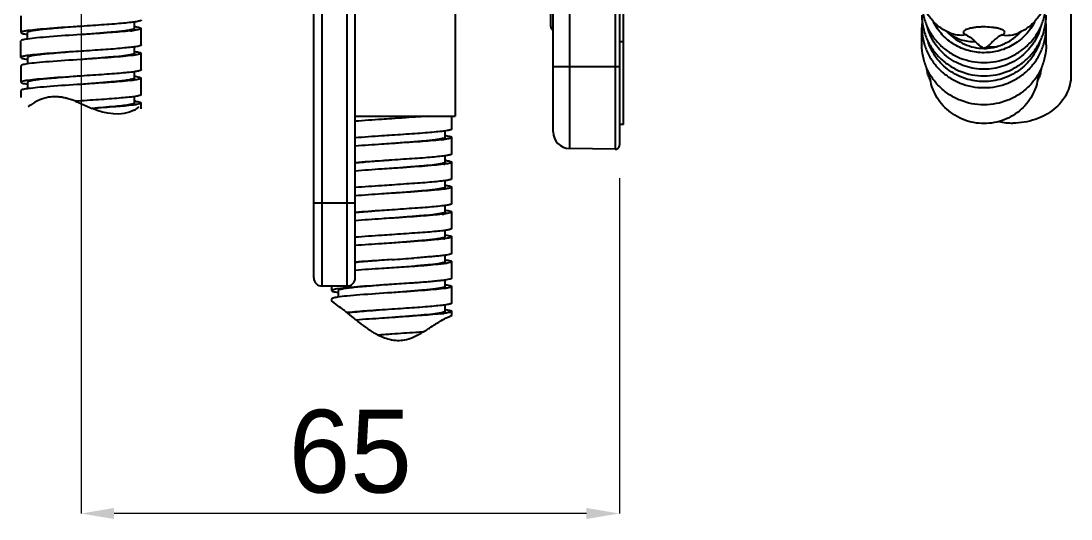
# Model space of a CAD drawing. Extents: x 0 to 1354, y -165 to 827.
# Drawn here: x 594.2 to 721, y 26.5 to 86.6 of the extents above; entities that cross this region are included whole.
import ezdxf

# ---------------------------------------------------------------- set-up
doc = ezdxf.new("R2010")
doc.units = 0
doc.header["$LTSCALE"] = 10
doc.header["$MEASUREMENT"] = 0
doc.header["$PDMODE"] = 3
doc.header["$PDSIZE"] = -10
doc.layers.get('0').update_dxf_attribs({"linetype": 'CONTINUOUS'})
doc.layers.get('DEFPOINTS').update_dxf_attribs({"linetype": 'CONTINUOUS'})
doc.layers.add('DEF_LAYER_ASSEM_MEMBER', color=7, linetype='CONTINUOUS')
doc.styles.add('Daelim Dimension', font='')
doc.styles.get('Daelim Dimension').set_extended_font_data('나눔고딕')
doc.dimstyles.new('DEFAULT', dxfattribs={"dimscale": 2, "dimtxt": 2, "dimasz": 2, "dimexe": 0, "dimexo": 2, "dimgap": 1, "dimtad": 1, "dimdec": 1, "dimzin": 9, "dimdsep": 46, "dimtxsty": 'Daelim Dimension', "dimcen": 0.5, "dimclrd": 252, "dimclre": 252, "dimclrt": 3, "dimadec": 1, "dimazin": 0, "dimtfac": 1, "dimtdec": 1, "dimtix": 1, "dimtmove": 0, "dimatfit": 3, "dimfxl": 1, "dimtolj": 1, "dimtzin": 1, "dimlwd": 9, "dimlwe": 9, "dimarcsym": 0})

# ---------------------------------------------------------------- blocks, each defined once
blk = doc.blocks.new('*D10')
at = {"color": 5, "lineweight": 9, "ltscale": 0.5, "transparency": 16777216}
for p, q in [((601.46, 98.62), (601.46, 27.17)), ((666.46, 67.63), (666.46, 27.17)), ((662.46, 27.17), (605.46, 27.17))]:
    blk.add_line(p, q, dxfattribs=at)
at = {"color": 5, "ltscale": 0.5, "transparency": 16777216}
for points in [[(605.46, 27.84), (605.46, 26.51), (601.46, 27.17)], [(662.46, 27.84), (662.46, 26.51), (666.46, 27.17)]]:
    blk.add_solid(points, dxfattribs=at)
at = {"layer": 'DEFPOINTS', "color": 0, "ltscale": 0.5, "transparency": 16777216}
for p in [(601.46, 102.62), (666.46, 71.63), (601.46, 27.17)]:
    blk.add_point(p, dxfattribs=at)
at = {"color": 7, "ltscale": 0.5, "transparency": 16777216, "insert": (633.96, 34.62), "char_height": 10, "attachment_point": 5, "style": 'Daelim Dimension'}
blk.add_mtext('\\A1;65', dxfattribs=at)

msp = doc.modelspace()

# ---------------------------------------------------------------- linework, layer by layer
at = {"layer": 'DEF_LAYER_ASSEM_MEMBER', "color": 7, "linetype": 'Continuous'}
for p, q in [((660.43, 191.02), (660.43, 71.23)), ((665.96, 71.13), (665.96, 191.11)), ((666.46, 190.61), (666.46, 71.63)), ((658.46, 73.23), (658.46, 189.02)), ((666.96, 74.12), (666.96, 188.12)), ((630.56, 54.62), (630.56, 152.62)), ((629.56, 55.62), (629.56, 151.62)), ((633.56, 115.3), (633.56, 54.62)), ((634.56, 55.62), (634.56, 115.3)), ((720.96, 98.84), (720.96, 80.03)), ((658.16, 85.95), (658.16, 96.32)), ((646.61, 92.12), (646.61, 75.12)), ((594.21, 87.22), (594.21, 85.22)), ((607.91, 85.72), (607.91, 86.5)), ((594.81, 85.42), (594.8, 85.41)), ((595.01, 84.45), (595.01, 85.22)), ((601.46, 84.97), (601.44, 84.97)), ((601.48, 85.97), (601.46, 85.97)), ((601.78, 84.99), (601.46, 84.97)), ((608.71, 83.72), (608.71, 85.72)), ((702.96, 83.74), (702.96, 85.82)), ((706, 85.31), (706.02, 85.29)), ((706.02, 85.29), (706.07, 85.24)), ((706.07, 85.24), (706.1, 85.21)), ((706.1, 85.21), (706.13, 85.18)), ((706.23, 85.21), (706.22, 85.21)), ((714.7, 85.21), (714.71, 85.21)), ((717.96, 83.74), (717.96, 85.82)), ((594.21, 82.22), (594.21, 84.22)), ((594.98, 84.44), (594.97, 84.44)), ((666.96, 84.12), (666.46, 84.12)), ((594.98, 82.44), (594.97, 82.44)), ((601.78, 82.99), (601.46, 82.97)), ((607.91, 82.72), (607.91, 83.5)), ((608.71, 80.72), (608.71, 82.72)), ((594.21, 81.22), (594.21, 79.22)), ((595.01, 82.22), (595.01, 81.44)), ((601.46, 81.97), (601.44, 81.97)), ((601.48, 81.97), (601.46, 81.97)), ((658.46, 81.12), (666.46, 81.12)), ((601.48, 79.97), (601.46, 79.97)), ((607.91, 79.72), (607.91, 80.49)), ((595.01, 79.22), (595.01, 78.45)), ((601.46, 78.97), (601.44, 78.97)), ((601.48, 78.97), (601.46, 78.97)), ((608.71, 77.72), (608.71, 79.72)), ((594.21, 78.22), (594.21, 77.38)), ((599.24, 77.38), (599.22, 77.38)), ((607.91, 76.72), (607.91, 77.5)), ((600.33, 77.09), (600.32, 77.1)), ((600.35, 77.09), (600.33, 77.09)), ((600.37, 77.08), (600.35, 77.09)), ((601.46, 76.97), (600.8, 76.93)), ((601.48, 76.97), (601.46, 76.97)), ((602.82, 76.07), (602.79, 76.07)), ((608.71, 76.01), (608.71, 76.72)), ((634.56, 75.12), (646.61, 75.12)), ((638.96, 74.82), (638.94, 74.82)), ((646.21, 73.57), (646.21, 75.12)), ((666.96, 74.12), (666.46, 74.12)), ((638.98, 72.82), (638.96, 72.82)), ((645.41, 72.57), (645.41, 73.35)), ((646.21, 70.57), (646.21, 72.57)), ((638.96, 71.82), (638.94, 71.82)), ((638.98, 71.82), (638.96, 71.82)), ((665.96, 71.13), (660.43, 71.23)), ((638.98, 69.82), (638.96, 69.82)), ((645.41, 69.57), (645.41, 70.35)), ((638.98, 68.82), (638.96, 68.82)), ((646.21, 67.57), (646.21, 69.57)), ((645.41, 66.57), (645.41, 67.35)), ((638.98, 66.82), (638.96, 66.82)), ((646.21, 64.57), (646.21, 66.57)), ((638.96, 65.82), (638.94, 65.82)), ((638.98, 65.82), (638.96, 65.82)), ((634.56, 64.62), (629.56, 64.62)), ((638.98, 63.82), (638.96, 63.82)), ((645.41, 63.57), (645.41, 64.35)), ((646.21, 61.57), (646.21, 63.57)), ((638.96, 62.82), (638.94, 62.82)), ((638.98, 62.82), (638.96, 62.82)), ((645.41, 60.57), (645.41, 61.35)), ((638.96, 59.82), (638.94, 59.82)), ((638.98, 60.82), (638.96, 60.82)), ((638.98, 59.82), (638.96, 59.82)), ((646.21, 58.57), (646.21, 60.57)), ((645.41, 57.57), (645.41, 58.35)), ((638.98, 57.82), (638.96, 57.82)), ((642.05, 58.03), (641.65, 58)), ((646.21, 55.57), (646.21, 57.57)), ((638.96, 56.82), (638.94, 56.82)), ((633.56, 54.62), (630.56, 54.62)), ((631.71, 54.62), (631.71, 54.07)), ((645.41, 54.57), (645.41, 55.35)), ((646.21, 52.57), (646.21, 54.57)), ((632.32, 54.27), (632.31, 54.27)), ((632.51, 54.07), (632.51, 53.29)), ((638.96, 53.82), (638.94, 53.82)), ((638.98, 53.82), (638.96, 53.82)), ((645.23, 54.32), (645.22, 54.32)), ((631.71, 53.07), (631.71, 52.8)), ((632.88, 51.95), (632.83, 51.98)), ((645.41, 51.57), (645.41, 52.35)), ((632.91, 51.92), (632.88, 51.95)), ((632.93, 51.91), (632.91, 51.92)), ((632.96, 51.88), (632.93, 51.91)), ((632.99, 51.86), (632.96, 51.88)), ((633.37, 51.56), (633.34, 51.58)), ((633.38, 51.54), (633.37, 51.56)), ((633.54, 51.42), (633.62, 51.35)), ((633.61, 51.42), (633.54, 51.42)), ((633.62, 51.35), (634.12, 50.95)), ((638.98, 51.82), (638.96, 51.82)), ((646.21, 51.05), (646.21, 51.57)), ((634.67, 50.52), (634.69, 50.5)), ((643.45, 49.51), (643.51, 49.55)), ((643.51, 49.55), (643.53, 49.56)), ((643.53, 49.56), (643.57, 49.59)), ((643.57, 49.59), (643.68, 49.66)), ((643.68, 49.66), (643.73, 49.69)), ((643.73, 49.69), (643.94, 49.82)), ((643.94, 49.82), (643.96, 49.84)), ((644.23, 50.02), (644.25, 50.03)), ((643.15, 49.32), (643.17, 49.34)), ((643.17, 49.34), (643.19, 49.35))]:
    msp.add_line(p, q, dxfattribs=at)
for points in [[(658.16, 85.95), (658.17, 85.87), (658.21, 85.76), (658.27, 85.66), (658.36, 85.58), (658.46, 85.52), (658.46, 85.51)], [(658.17, 85.87), (658.21, 85.76), (658.27, 85.66), (658.36, 85.58), (658.46, 85.52), (658.46, 85.51)], [(714.8, 85.18), (714.93, 85.31), (714.96, 85.35)]]:
    msp.add_lwpolyline(points, dxfattribs=at)
for centre, radius, start, end in [((710.1, 85.81), 7.14, 173.9642, 179.9938), ((710.82, 85.81), 7.14, 0.0062, 6.0323), ((596.16, 77.3), 8.23, 99.1088, 99.4085), ((596.39, 75.85), 9.69, 98.4939, 99.1001), ((596.58, 95.87), 10.99, 261.4251, 261.6412), ((596.67, 73.95), 11.61, 98.1443, 98.501), ((605.22, 104.64), 19.34, 276.5495, 277.5461), ((606.37, 75.2), 10.86, 81.4026, 81.5939), ((658.62, 85.95), 0.452, 180.0305, 192.2314), ((658.63, 85.96), 0.462, 192.2209, 200.259), ((658.63, 85.96), 0.471, 200.2497, 206.1003), ((658.64, 85.96), 0.479, 206.1156, 212.6292), ((711.19, 90.29), 7.19, 225.2632, 225.6297), ((709.75, 90.27), 7.17, 314.4062, 314.7754), ((596.13, 74.44), 8.09, 98.9936, 99.633), ((596.44, 72.52), 10.03, 98.407, 98.9946), ((596.75, 70.45), 12.12, 98.0635, 98.3489), ((605.72, 97.83), 15.49, 277.4684, 277.7552), ((606.33, 71.91), 11.15, 81.5047, 81.6393), ((596.57, 92.82), 10.94, 261.4373, 261.6237), ((596.67, 93.48), 11.6, 261.623, 261.737), ((606.36, 69.15), 10.91, 81.4119, 81.6103), ((707.69, 81.51), 4.23, 186.6692, 196.6285), ((713.24, 81.51), 4.23, 343.406, 353.3648), ((596.05, 71.97), 7.55, 99.4245, 99.5997), ((596.15, 71.33), 8.2, 99.1161, 99.4226), ((596.38, 69.87), 9.67, 98.4983, 99.1074), ((596.67, 67.95), 11.61, 98.1414, 98.5053), ((596.6, 90), 11.12, 261.4534, 261.6802), ((605.24, 98.53), 19.22, 276.5839, 277.5428), ((596.72, 66.62), 11.95, 97.9781, 98.5034), ((598.28, 72.93), 4.54, 99.2327, 99.4459), ((598.29, 72.84), 4.63, 89.6217, 99.1918), ((598.29, 72.56), 4.91, 88.1884, 89.6835), ((598.29, 72.44), 5.02, 86.8808, 88.1887), ((598.29, 72.37), 5.09, 86.7213, 86.8834), ((598.27, 72.07), 5.4, 81.7872, 86.6731), ((598.19, 71.54), 5.94, 79.9925, 81.8285), ((598.14, 71.26), 6.22, 79.3112, 79.9037), ((598.11, 71.08), 6.4, 78.4092, 79.3095), ((598.06, 70.85), 6.64, 77.6016, 78.4095), ((597.99, 70.5), 6.99, 76.1827, 77.5959), ((599.61, 70.47), 7.35, 125.3583, 128.0225), ((597.87, 70.01), 7.5, 74.9318, 76.1835), ((597.72, 69.48), 8.05, 73.8268, 74.9326), ((597.61, 69.07), 8.47, 73.4186, 73.8323), ((597.37, 68.29), 9.29, 71.4946, 73.3943), ((596.52, 65.81), 11.91, 68.9672, 71.1811), ((605.25, 80.34), 5.19, 300.2291, 304.2981), ((606.28, 65.62), 11.45, 81.5858, 81.7049), ((606.43, 66.64), 10.41, 81.2119, 81.5899), ((604.88, 80.89), 5.85, 304.3006, 308.139), ((713.96, 82.78), 8.48, 258.2996, 270.0139), ((642.74, 91.37), 19.22, 276.5836, 277.5435), ((643.86, 62.01), 10.89, 81.4089, 81.6047), ((660.46, 73.23), 2, 180, 269), ((665.96, 71.63), 0.5, 269, 0), ((643.8, 58.62), 11.29, 81.5442, 81.6703), ((644.03, 60.1), 9.8, 80.9184, 81.5562), ((643.32, 83.97), 14.78, 277.4872, 277.9546), ((643.84, 55.86), 11.05, 81.4359, 81.6581), ((643.87, 53.05), 10.86, 81.4148, 81.5814), ((642.85, 81.53), 18.37, 276.95, 277.5144), ((643.25, 75.48), 15.29, 277.4745, 277.8094), ((643.81, 49.66), 11.25, 81.5337, 81.6613), ((609.47, 515.1), 458.23, 273.6932, 274.0276), ((643.8, 46.62), 11.29, 81.486, 81.7319), ((630.56, 55.62), 1, 180, 270), ((633.56, 55.62), 1, 270, 0), ((643.85, 43.91), 11, 81.4601, 81.6072), ((633.68, 46.01), 8.37, 99.0826, 99.3297), ((633.9, 44.63), 9.77, 98.4737, 99.0733), ((634.1, 64.83), 11.1, 261.4474, 261.6753), ((634.18, 42.74), 11.67, 98.1358, 98.4809), ((622.05, 38.67), 17.12, 54.3798, 55.6329), ((597.99, 7.35), 56.63, 51.366, 51.8153), ((570.04, -27.64), 101.4, 51.2266, 51.3421), ((686.21, 115.72), 83.12, 231.194, 231.6737), ((642.68, 70.83), 19.67, 276.4677, 277.5431), ((643.85, 40.94), 10.97, 81.4233, 81.6326), ((658.59, 80.84), 38.62, 231.7728, 232.4269), ((644.93, 62.5), 15.75, 235.6499, 236.1314), ((623.59, 80.68), 36.96, 302.0315, 302.5), ((683.54, -11.65), 73.12, 122.5174, 122.7762), ((664.18, 18.72), 37.11, 122.1939, 122.4827), ((644.52, 61.9), 15.02, 236.1331, 236.4147), ((644.07, 61.21), 14.2, 236.4111, 237.1063), ((643.61, 60.51), 13.37, 237.1092, 237.5409), ((643.34, 60.08), 12.85, 237.5414, 237.8944), ((643.1, 59.71), 12.42, 237.8944, 238.261), ((642.92, 59.41), 12.07, 238.2616, 238.5153), ((642.76, 59.16), 11.77, 238.515, 238.8391), ((642.64, 58.95), 11.53, 238.8397, 238.9954), ((642.4, 58.54), 11.05, 238.9905, 239.86), ((642.11, 58.06), 10.49, 239.8637, 240.3357), ((641.98, 57.83), 10.23, 240.3369, 240.5296), ((641.89, 57.66), 10.03, 240.5291, 240.8896), ((641.8, 57.51), 9.86, 240.8903, 241.0185), ((641.45, 56.86), 9.12, 240.9913, 243.281), ((633.63, 64.45), 17.88, 300.6958, 300.8234), ((633.28, 65.04), 18.56, 300.8235, 300.966), ((631.14, 68.58), 22.69, 300.9966, 301.9483), ((639.86, 52.89), 4.84, 258.1929, 259.313)]:
    msp.add_arc(centre, radius, start, end, dxfattribs=at)
at = {"layer": 'DEF_LAYER_ASSEM_MEMBER', "color": 9, "linetype": 'Continuous'}
msp.add_arc((708.95, 88.46), 4.31, 226.602, 229.9761, dxfattribs=at)
at = {"layer": 'DEF_LAYER_ASSEM_MEMBER', "color": 7, "linetype": 'Continuous'}
for points, start_tangent, end_tangent in [([(706.22, 85.21), (704.94, 86), (703.88, 87.13), (703.2, 88.53), (702.96, 90.08)], (-0.910201, 0.414168), (0.000112, 1)), ([(717.96, 90.08), (717.73, 88.53), (717.04, 87.13), (715.99, 86), (714.71, 85.21)], (-0.000113, -1), (-0.910201, -0.414168)), ([(702.96, 88.88), (703.11, 87.46), (703.54, 86.09), (704.23, 84.83), (705.17, 83.72), (706.3, 82.82), (707.6, 82.15), (710.46, 81.6), (713.33, 82.15), (714.62, 82.82), (715.76, 83.72), (716.7, 84.83), (717.39, 86.09), (717.82, 87.46), (717.96, 88.88)], (0, -1), (0, 1)), ([(608.71, 86.72), (608.68, 86.67), (608.58, 86.63), (608.4, 86.58), (608.16, 86.53), (607.5, 86.44), (606.6, 86.35), (605.5, 86.25), (604.25, 86.16), (602.9, 86.07), (601.48, 85.97)], (-0.001287, -0.999999), (-0.997838, -0.065716)), ([(702.96, 87.31), (703.11, 85.88), (703.54, 84.5), (704.24, 83.24), (705.17, 82.13), (706.31, 81.23), (707.6, 80.55), (710.46, 80), (713.33, 80.55), (714.62, 81.23), (715.76, 82.13), (716.69, 83.24), (717.39, 84.5), (717.82, 85.88), (717.96, 87.31)], (0, -1), (0, 1)), ([(716.57, 86.52), (715.52, 84.99), (714.08, 83.81), (712.36, 83.05), (710.49, 82.79), (708.61, 83.04), (706.88, 83.78), (705.43, 84.96), (704.38, 86.48)], (-0.439994, -0.898), (-0.445674, 0.895195)), ([(594.32, 85.3), (594.24, 85.26), (594.21, 85.22)], (-0.933932, -0.357452), (-0.001474, -0.999999)), ([(594.21, 85.22), (594.26, 85.17), (594.4, 85.11), (594.63, 85.06), (594.94, 85)], (-0.001474, -0.999999), (0.988818, -0.149127)), ([(594.58, 85.37), (594.5, 85.36), (594.32, 85.3)], (-0.978812, -0.204763), (-0.933932, -0.357452)), ([(594.8, 85.41), (594.74, 85.4), (594.58, 85.37)], (-0.986223, -0.165418), (-0.978812, -0.204763)), ([(601.44, 84.97), (597.65, 84.71), (596.12, 84.57), (594.98, 84.44)], (-0.997838, -0.065716), (-0.989395, -0.145248)), ([(601.46, 85.97), (600.21, 85.88), (599, 85.78), (597.88, 85.69), (596.9, 85.6), (596.1, 85.5), (595.51, 85.41), (595.14, 85.31), (595.05, 85.27), (595.01, 85.22)], (-0.997271, -0.073825), (0, -1)), ([(601.46, 85.97), (597.7, 85.71), (596.17, 85.58), (595.03, 85.45)], (-0.997838, -0.065716), (-0.989904, -0.141739)), ([(607.63, 85.58), (607.26, 85.5), (606.74, 85.43), (605.31, 85.28), (603.5, 85.12), (601.49, 84.97)], (-0.969346, -0.245698), (-0.997271, -0.073824)), ([(607.43, 85.43), (604.97, 85.21), (601.78, 84.99)], (-0.993368, -0.114981), (-0.997834, -0.065777)), ([(607.91, 85.72), (607.84, 85.65), (607.63, 85.58)], (0.001427, -0.999999), (-0.969346, -0.245698)), ([(608.71, 85.72), (608.65, 85.66), (608.47, 85.6), (608.17, 85.53), (607.76, 85.47)], (-0.000923, -1), (-0.991294, -0.131669)), ([(607.99, 85.94), (608.3, 85.88), (608.53, 85.83), (608.67, 85.77), (608.71, 85.72)], (0.98876, -0.14951), (-0.000923, -1)), ([(658.24, 85.71), (658.34, 85.59), (658.46, 85.52)], (0.539014, -0.842297), (0.919985, -0.391954)), ([(717.3, 85.88), (716.91, 84.82), (716.35, 83.84), (715.63, 82.96), (714.78, 82.21), (712.74, 81.16), (710.46, 80.79), (708.19, 81.16), (706.15, 82.21), (705.3, 82.96), (704.58, 83.84), (704.02, 84.82), (703.63, 85.88)], (-0.263576, -0.964639), (-0.263516, 0.964655)), ([(706.17, 85.15), (708.11, 83.82), (709.25, 83.44), (710.46, 83.31)], (0.714837, -0.699291), (1, 0.000456)), ([(712.25, 83.6), (713.61, 84.24), (714.76, 85.15)], (0.950568, 0.310518), (0.714399, 0.699739)), ([(594.97, 84.44), (594.64, 84.39), (594.41, 84.33), (594.26, 84.28), (594.21, 84.22)], (-0.989224, -0.146408), (0, -1)), ([(608.71, 83.72), (608.68, 83.67), (608.58, 83.63), (608.42, 83.58), (608.19, 83.54), (607.56, 83.45), (606.7, 83.36), (605.65, 83.26), (604.45, 83.17), (603.15, 83.08), (601.78, 82.99)], (-0.000923, -1), (-0.997834, -0.065777)), ([(717.96, 83.74), (717.82, 82.33), (717.39, 80.97), (716.7, 79.72), (715.77, 78.62), (714.63, 77.72), (713.33, 77.05), (710.46, 76.5), (707.59, 77.05), (706.3, 77.72), (705.16, 78.62), (704.23, 79.72), (703.54, 80.97), (703.11, 82.33), (702.96, 83.74)], (0, -1), (0, 1)), ([(717.22, 84.13), (716.23, 82.19), (715.51, 81.36), (714.66, 80.65), (712.67, 79.65), (710.46, 79.31), (708.25, 79.65), (706.27, 80.65), (705.42, 81.36), (704.7, 82.19), (703.71, 84.13)], (-0.30347, -0.952841), (-0.303251, 0.952911)), ([(594.78, 82.41), (594.68, 82.39), (594.42, 82.34)], (-0.985866, -0.167534), (-0.96383, -0.266518)), ([(601.46, 82.97), (600.21, 82.88), (599, 82.78), (597.88, 82.69), (596.9, 82.6), (596.1, 82.5), (595.51, 82.41), (595.14, 82.31), (595.05, 82.27), (595.01, 82.22)], (-0.997271, -0.073823), (0, -1)), ([(601.46, 82.97), (597.71, 82.71), (596.19, 82.58), (595.04, 82.45)], (-0.997838, -0.065715), (-0.990107, -0.140317)), ([(607.73, 82.47), (606.59, 82.34), (605.09, 82.22), (601.48, 81.97)], (-0.99151, -0.130031), (-0.997838, -0.065715)), ([(607.37, 82.52), (606.39, 82.38), (605, 82.25), (603.32, 82.11), (601.49, 81.97)], (-0.983552, -0.180627), (-0.997271, -0.073825)), ([(607.91, 82.72), (607.88, 82.67), (607.78, 82.62), (607.37, 82.52)], (-0.001427, -0.999999), (-0.983552, -0.180627)), ([(608.71, 82.72), (608.66, 82.66), (608.49, 82.6), (608.2, 82.54), (607.81, 82.48)], (0.00146, -0.999999), (-0.990846, -0.134994)), ([(607.97, 82.94), (608.29, 82.88), (608.53, 82.83), (608.67, 82.77), (608.71, 82.72)], (0.989027, -0.147738), (0.00146, -0.999999)), ([(710.46, 83.31), (710.92, 83.33), (712.25, 83.6)], (1, -0.00094), (0.949775, 0.312934)), ([(594.42, 82.34), (594.27, 82.28), (594.21, 82.22)], (-0.96383, -0.266518), (0, -1)), ([(594.21, 82.22), (594.26, 82.17), (594.4, 82.11), (594.63, 82.06), (594.94, 82)], (0, -1), (0.988851, -0.148911)), ([(594.94, 81.44), (594.63, 81.38), (594.4, 81.33), (594.26, 81.27), (594.21, 81.22)], (-0.988819, -0.149118), (-0.000536, -1)), ([(601.44, 81.97), (597.61, 81.7), (596.07, 81.57), (594.94, 81.44)], (-0.997838, -0.065715), (-0.988819, -0.149118)), ([(601.46, 79.97), (600.21, 79.88), (599, 79.78), (597.88, 79.69), (596.9, 79.6), (596.1, 79.5), (595.51, 79.41), (595.14, 79.31), (595.05, 79.27), (595.01, 79.22)], (-0.997271, -0.073825), (-0.000794, -1)), ([(601.46, 79.97), (597.7, 79.71), (596.17, 79.58), (595.03, 79.45)], (-0.997838, -0.065715), (-0.989911, -0.141691)), ([(608.71, 80.72), (608.68, 80.67), (608.58, 80.63), (608.4, 80.58), (608.16, 80.53), (607.5, 80.44), (606.6, 80.35), (605.5, 80.25), (604.25, 80.16), (602.9, 80.07), (601.48, 79.97)], (0.001169, -0.999999), (-0.997838, -0.065716)), ([(607.99, 79.94), (608.3, 79.88), (608.53, 79.83), (608.67, 79.77), (608.71, 79.72)], (0.988784, -0.149351), (-0.000992, -1)), ([(703.97, 79.5), (703.87, 79.7), (703.64, 80.3)], (-0.46358, 0.886055), (-0.285806, 0.958288)), ([(717.02, 80.19), (716.83, 79.01), (716.41, 77.89), (715.78, 76.86), (714.96, 75.96), (712.88, 74.69), (710.46, 74.24), (708.05, 74.69), (705.97, 75.97), (705.15, 76.86), (704.52, 77.89), (704.1, 79.01), (703.91, 80.19)], (-0.064797, -0.997898), (-0.064398, 0.997924)), ([(720.96, 80.03), (720.43, 77.83), (718.91, 75.97), (716.64, 74.73), (713.96, 74.29)], (0.000001, -1), (-1, 0)), ([(717.29, 80.3), (717.06, 79.7), (716.96, 79.5)], (-0.285229, -0.958459), (-0.463319, -0.886192)), ([(594.32, 79.3), (594.24, 79.26), (594.21, 79.22)], (-0.934419, -0.356175), (-0.001418, -0.999999)), ([(594.21, 79.22), (594.26, 79.17), (594.4, 79.11), (594.63, 79.06), (594.95, 79)], (-0.001418, -0.999999), (0.988891, -0.148641)), ([(594.79, 79.41), (594.64, 79.38), (594.32, 79.3)], (-0.985994, -0.166779), (-0.934419, -0.356175)), ([(601.44, 78.97), (597.72, 78.71), (596.2, 78.58), (595.06, 78.45)], (-0.997838, -0.065715), (-0.9903, -0.138948)), ([(607.44, 79.43), (604.85, 79.2), (601.48, 78.97)], (-0.993306, -0.115509), (-0.997838, -0.065715)), ([(607.63, 79.58), (607.26, 79.5), (606.74, 79.43), (605.31, 79.28), (603.5, 79.12), (601.49, 78.97)], (-0.969329, -0.245767), (-0.997271, -0.073824)), ([(607.91, 79.72), (607.84, 79.65), (607.63, 79.58)], (0.001428, -0.999999), (-0.969329, -0.245767)), ([(608.71, 79.72), (608.65, 79.66), (608.47, 79.6), (608.17, 79.53), (607.76, 79.47)], (-0.000992, -1), (-0.991305, -0.131584)), ([(594.95, 78.44), (594.63, 78.38), (594.4, 78.33), (594.26, 78.27), (594.21, 78.22)], (-0.988984, -0.148022), (0.00133, -0.999999)), ([(597.53, 77.41), (595.36, 76.47)], (-0.986441, -0.164116), (-0.815769, -0.578378)), ([(608.71, 77.72), (608.68, 77.67), (608.58, 77.63), (608.4, 77.58), (608.16, 77.53), (607.5, 77.44), (606.6, 77.35), (605.5, 77.25), (604.25, 77.16), (602.9, 77.07), (601.48, 76.97)], (0.001021, -0.999999), (-0.997838, -0.065715)), ([(600.8, 76.93), (601.35, 76.7)], (0.933623, -0.358257), (0.92097, -0.389634)), ([(601.35, 76.7), (602.79, 76.07)], (0.92097, -0.389634), (0.918436, -0.39557)), ([(607.37, 76.52), (606.6, 76.41), (605.54, 76.3), (602.82, 76.07)], (-0.983543, -0.180677), (-0.997147, -0.075491)), ([(607.75, 76.47), (605.67, 76.27), (602.82, 76.06)], (-0.991396, -0.130896), (-0.997761, -0.066883)), ([(607.87, 75.86), (602.82, 76.06)], (-0.864346, -0.502897), (-0.91877, 0.394793)), ([(607.91, 76.72), (607.88, 76.67), (607.78, 76.62), (607.37, 76.52)], (-0.001411, -0.999999), (-0.983543, -0.180677)), ([(608.71, 76.72), (608.65, 76.66), (608.47, 76.6), (608.17, 76.53), (607.75, 76.47)], (0.000856, -1), (-0.991396, -0.130896)), ([(608.02, 76.93), (608.32, 76.88), (608.54, 76.83), (608.67, 76.77), (608.71, 76.72)], (0.988248, -0.152859), (0.000856, -1)), ([(638.94, 74.82), (637.76, 74.74), (634.54, 74.51)], (-0.997838, -0.065716), (-0.99656, -0.082873)), ([(643.23, 75.12), (642.26, 75.05), (638.96, 74.82)], (-0.996703, -0.081136), (-0.997838, -0.065716)), ([(642.76, 75.12), (641.9, 75.05), (638.99, 74.82)], (-0.995839, -0.091127), (-0.997271, -0.073825)), ([(646.21, 73.57), (646.18, 73.52), (646.08, 73.48), (645.9, 73.43), (645.66, 73.38), (645, 73.29), (644.1, 73.2), (643, 73.1), (641.75, 73.01), (640.4, 72.92), (638.98, 72.82)], (-0.00136, -0.999999), (-0.997838, -0.065716)), ([(638.96, 72.82), (637.78, 72.74), (634.55, 72.51)], (-0.997838, -0.065716), (-0.996571, -0.082743)), ([(644.94, 72.28), (642.35, 72.05), (638.98, 71.82)], (-0.993307, -0.115506), (-0.997838, -0.065715)), ([(645.11, 72.42), (644.73, 72.35), (644.21, 72.27), (642.78, 72.12), (640.98, 71.97), (638.99, 71.82)], (-0.971343, -0.237681), (-0.997271, -0.073824)), ([(645.41, 72.57), (645.34, 72.5), (645.11, 72.42)], (0.00129, -0.999999), (-0.971343, -0.237681)), ([(646.21, 72.57), (646.15, 72.51), (645.97, 72.45), (645.67, 72.38), (645.26, 72.32)], (-0.000954, -1), (-0.991303, -0.131597)), ([(645.49, 72.79), (645.8, 72.73), (646.03, 72.68), (646.17, 72.62), (646.21, 72.57)], (0.988776, -0.149403), (-0.000954, -1)), ([(638.94, 71.82), (637.77, 71.74), (634.55, 71.51)], (-0.997838, -0.065715), (-0.996575, -0.082697)), ([(638.96, 69.82), (636.58, 69.64), (634.53, 69.46)], (-0.997271, -0.073823), (-0.994852, -0.101341)), ([(638.96, 69.82), (637.78, 69.74), (634.54, 69.51)], (-0.997838, -0.065715), (-0.996566, -0.082805)), ([(646.21, 70.57), (646.18, 70.52), (646.08, 70.48), (645.9, 70.43), (645.66, 70.38), (645, 70.29), (644.1, 70.2), (643, 70.1), (641.75, 70.01), (640.4, 69.92), (638.98, 69.82)], (0.00016, -1), (-0.997838, -0.065715)), ([(645.57, 69.77), (645.85, 69.72), (646.05, 69.67), (646.17, 69.62), (646.21, 69.57)], (0.98743, -0.158057), (0.001345, -0.999999)), ([(638.96, 68.82), (637.78, 68.74), (634.54, 68.51)], (-0.997838, -0.065715), (-0.99656, -0.082874)), ([(645.24, 69.32), (644.09, 69.2), (642.6, 69.07), (638.98, 68.82)], (-0.991456, -0.13044), (-0.997838, -0.065715)), ([(644.85, 69.37), (643.86, 69.23), (642.48, 69.1), (640.81, 68.96), (638.99, 68.82)], (-0.984118, -0.177518), (-0.997271, -0.073825)), ([(645.41, 69.57), (645.38, 69.52), (645.27, 69.47), (645.09, 69.42), (644.85, 69.37)], (-0.001462, -0.999999), (-0.984118, -0.177518)), ([(646.21, 69.57), (646.16, 69.51), (646, 69.45), (645.73, 69.39), (645.36, 69.34)], (0.001345, -0.999999), (-0.990359, -0.138525)), ([(646.21, 67.57), (646.18, 67.52), (646.08, 67.48), (645.9, 67.43), (645.66, 67.38), (645, 67.29), (644.1, 67.2), (643, 67.1), (641.75, 67.01), (640.4, 66.92), (638.98, 66.82)], (0.001136, -0.999999), (-0.997838, -0.065715)), ([(638.96, 66.82), (637.78, 66.74), (634.54, 66.51)], (-0.997838, -0.065715), (-0.99656, -0.082876)), ([(645.26, 66.32), (644.12, 66.2), (642.62, 66.07), (638.98, 65.82)], (-0.99128, -0.131775), (-0.997838, -0.065716)), ([(645.12, 66.43), (644.75, 66.35), (644.22, 66.28), (642.8, 66.12), (640.99, 65.97), (638.99, 65.82)], (-0.97029, -0.241943), (-0.997271, -0.073824)), ([(645.41, 66.57), (645.34, 66.5), (645.12, 66.43)], (0.001374, -0.999999), (-0.97029, -0.241943)), ([(646.21, 66.57), (646.15, 66.51), (645.97, 66.45), (645.67, 66.38), (645.26, 66.32)], (-0.001499, -0.999999), (-0.99128, -0.131775)), ([(645.48, 66.79), (645.8, 66.73), (646.03, 66.68), (646.17, 66.62), (646.21, 66.57)], (0.988846, -0.148943), (-0.001499, -0.999999)), ([(638.94, 65.82), (637.77, 65.74), (634.55, 65.51)], (-0.997838, -0.065716), (-0.996575, -0.082698)), ([(638.96, 63.82), (636.58, 63.64), (634.53, 63.46)], (-0.997271, -0.073823), (-0.994852, -0.101335)), ([(638.96, 63.82), (637.78, 63.74), (634.55, 63.51)], (-0.997838, -0.065716), (-0.996575, -0.082698)), ([(646.21, 64.57), (646.18, 64.52), (646.08, 64.48), (645.9, 64.43), (645.66, 64.38), (645, 64.29), (644.1, 64.2), (643, 64.1), (641.75, 64.01), (640.4, 63.92), (638.98, 63.82)], (-0.001499, -0.999999), (-0.997838, -0.065716)), ([(645.41, 63.57), (645.38, 63.52), (645.28, 63.47), (644.86, 63.37)], (-0.001441, -0.999999), (-0.983701, -0.179813)), ([(646.21, 63.57), (646.15, 63.51), (645.97, 63.45), (645.67, 63.38), (645.25, 63.32)], (0.000195, -1), (-0.991384, -0.130984)), ([(645.49, 63.79), (645.8, 63.73), (646.03, 63.68), (646.17, 63.62), (646.21, 63.57)], (0.988793, -0.149295), (0.000195, -1)), ([(638.94, 62.82), (637.77, 62.74), (634.55, 62.51)], (-0.997838, -0.065715), (-0.996567, -0.082789)), ([(645.07, 63.3), (643.91, 63.18), (642.45, 63.06), (638.98, 62.82)], (-0.992627, -0.121213), (-0.997838, -0.065715)), ([(644.86, 63.37), (643.88, 63.23), (642.49, 63.1), (640.82, 62.96), (638.99, 62.82)], (-0.983701, -0.179813), (-0.997271, -0.073825)), ([(646.21, 61.57), (646.18, 61.52), (646.08, 61.48), (645.9, 61.43), (645.66, 61.38), (645, 61.29), (644.1, 61.2), (643, 61.1), (641.75, 61.01), (640.4, 60.92), (638.98, 60.82)], (0.000195, -1), (-0.997838, -0.065715)), ([(638.94, 59.82), (637.76, 59.74), (634.54, 59.51)], (-0.997838, -0.065715), (-0.996558, -0.0829)), ([(638.96, 60.82), (637.78, 60.74), (634.55, 60.51)], (-0.997838, -0.065715), (-0.996567, -0.082789)), ([(645.24, 60.32), (644.09, 60.2), (642.59, 60.07), (638.98, 59.82)], (-0.991494, -0.130156), (-0.997838, -0.065715)), ([(645.14, 60.43), (644.76, 60.35), (644.24, 60.28), (642.81, 60.13), (641, 59.97), (638.99, 59.82)], (-0.969177, -0.246365), (-0.997271, -0.073824)), ([(645.41, 60.57), (645.34, 60.5), (645.14, 60.43)], (0.001431, -0.999999), (-0.969177, -0.246365)), ([(646.21, 60.57), (646.16, 60.51), (645.99, 60.45), (645.71, 60.39), (645.33, 60.33)], (0.001466, -0.999999), (-0.990716, -0.135949)), ([(645.47, 60.79), (645.79, 60.73), (646.03, 60.68), (646.17, 60.63), (646.21, 60.57)], (0.989101, -0.147237), (0.001466, -0.999999)), ([(646.21, 58.57), (646.14, 58.5), (645.93, 58.44), (645.57, 58.37), (645.09, 58.3), (644.48, 58.23), (643.76, 58.17), (642.05, 58.03)], (0.001466, -0.999999), (-0.99736, -0.072612)), ([(638.96, 57.82), (636.58, 57.64), (634.53, 57.46)], (-0.997271, -0.073823), (-0.994853, -0.101326)), ([(638.96, 57.82), (637.78, 57.74), (634.54, 57.51)], (-0.997838, -0.065715), (-0.996558, -0.0829)), ([(644.88, 57.37), (643.61, 57.2), (641.76, 57.03)], (-0.983268, -0.182164), (-0.996642, -0.081886)), ([(645.26, 57.32), (643.91, 57.18), (642.11, 57.03)], (-0.991303, -0.131603), (-0.997339, -0.072901)), ([(645.41, 57.57), (645.38, 57.52), (645.28, 57.47), (644.88, 57.37)], (-0.001441, -0.999999), (-0.983268, -0.182164)), ([(646.21, 57.57), (646.15, 57.51), (645.97, 57.45), (645.67, 57.38), (645.26, 57.32)], (-0.001333, -0.999999), (-0.991303, -0.131603)), ([(645.48, 57.79), (645.8, 57.73), (646.03, 57.68), (646.17, 57.62), (646.21, 57.57)], (0.988975, -0.148084), (-0.001333, -0.999999)), ([(638.94, 56.82), (637.77, 56.74), (634.55, 56.51)], (-0.997838, -0.065715), (-0.996572, -0.082733)), ([(642.11, 57.03), (641.36, 56.98), (638.96, 56.82)], (-0.997339, -0.072901), (-0.997838, -0.065715)), ([(638.96, 54.82), (637.71, 54.73), (636.5, 54.63), (635.38, 54.54), (634.4, 54.45), (633.6, 54.35), (633.01, 54.26), (632.64, 54.16), (632.55, 54.12), (632.51, 54.07)], (-0.997271, -0.073823), (-0.000973, -1)), ([(638.96, 54.82), (635.2, 54.56), (633.67, 54.43), (632.53, 54.3)], (-0.997838, -0.065715), (-0.989926, -0.141587)), ([(642.11, 55.03), (641.36, 54.98), (638.96, 54.82)], (-0.997339, -0.072901), (-0.997838, -0.065715)), ([(646.21, 55.57), (646.14, 55.5), (645.93, 55.44), (645.58, 55.37), (645.1, 55.3), (644.5, 55.24), (643.8, 55.17), (642.11, 55.03)], (-0.001333, -0.999999), (-0.997339, -0.072901)), ([(645.41, 54.57), (645.35, 54.5), (645.15, 54.43)], (0.001457, -0.999999), (-0.96707, -0.254512)), ([(646.21, 54.57), (646.15, 54.51), (645.97, 54.44), (645.66, 54.38), (645.23, 54.32)], (0.001213, -0.999999), (-0.991515, -0.129992)), ([(645.48, 54.79), (645.8, 54.73), (646.03, 54.68), (646.17, 54.62), (646.21, 54.57)], (0.988911, -0.148511), (0.001213, -0.999999)), ([(631.9, 54.18), (631.76, 54.13), (631.71, 54.07)], (-0.960598, -0.277942), (-0.001492, -0.999999)), ([(631.71, 54.07), (631.76, 54.02), (631.9, 53.96), (632.13, 53.91), (632.45, 53.85)], (-0.001492, -0.999999), (0.988876, -0.148745)), ([(632.44, 53.29), (632.13, 53.23), (631.9, 53.18), (631.76, 53.12), (631.71, 53.07)], (-0.988785, -0.149346), (0.000032, -1)), ([(632.31, 54.27), (632.19, 54.24), (631.9, 54.18)], (-0.986577, -0.163296), (-0.960598, -0.277942)), ([(638.94, 53.82), (635.11, 53.55), (633.56, 53.42), (632.44, 53.29)], (-0.997838, -0.065715), (-0.988785, -0.149346)), ([(645.22, 54.32), (644.07, 54.19), (642.58, 54.07), (638.98, 53.82)], (-0.991601, -0.129334), (-0.997838, -0.065715)), ([(645.15, 54.43), (644.79, 54.36), (644.27, 54.28), (642.84, 54.13), (641.02, 53.98), (638.99, 53.82)], (-0.96707, -0.254512), (-0.997271, -0.073824)), ([(632.83, 51.98), (632.02, 52.59)], (-0.78933, 0.613969), (-0.813104, 0.582118)), ([(646.21, 52.57), (646.18, 52.52), (646.08, 52.48), (645.9, 52.43), (645.66, 52.38), (645, 52.29), (644.1, 52.2), (643, 52.1), (641.75, 52.01), (640.4, 51.92), (638.98, 51.82)], (-0.000164, -1), (-0.997838, -0.065715)), ([(638.96, 51.82), (636.04, 51.62), (633.61, 51.42)], (-0.997838, -0.065714), (-0.995257, -0.097282)), ([(638.96, 51.82), (635.94, 51.59), (633.62, 51.35)], (-0.997271, -0.073824), (-0.991371, -0.131088)), ([(638.96, 50.82), (637.82, 50.74), (634.67, 50.52)], (-0.997838, -0.065716), (-0.996672, -0.081518)), ([(644.92, 51.38), (643.94, 51.24), (642.54, 51.1), (640.83, 50.96), (638.96, 50.82)], (-0.982032, -0.188716), (-0.997271, -0.073826)), ([(644.89, 51.28), (642.31, 51.05), (638.96, 50.82)], (-0.993514, -0.113713), (-0.997838, -0.065716)), ([(645.41, 51.57), (645.38, 51.52), (645.29, 51.48), (644.92, 51.38)], (-0.001141, -0.999999), (-0.982032, -0.188716)), ([(646.21, 51.57), (646.15, 51.51), (645.97, 51.45), (645.67, 51.38), (645.26, 51.32)], (-0.001249, -0.999999), (-0.991293, -0.131677)), ([(645.35, 50.68), (645.75, 50.87)], (0.88428, 0.466956), (0.912702, 0.408626)), ([(645.49, 51.79), (645.8, 51.73), (646.03, 51.68), (646.17, 51.62), (646.21, 51.57)], (0.988813, -0.149158), (-0.001249, -0.999999)), ([(645.75, 50.87), (646.21, 51.05)], (0.912702, 0.408626), (0.954995, 0.296621)), ([(635.04, 50.23), (636.04, 49.5)], (0.792787, -0.609499), (0.82563, -0.564213)), ([(644.41, 50.13), (645.35, 50.68)], (0.846332, 0.532655), (0.88428, 0.466956)), ([(638.96, 48.82), (638.56, 48.79), (637.35, 48.71)], (-0.997838, -0.065716), (-0.997725, -0.067408)), ([(637.37, 48.7), (638.87, 48.16)], (0.894876, -0.446314), (0.97885, -0.204579)), ([(638.96, 48.14), (640.77, 48.19), (642.76, 49.08)], (0.982662, -0.185404), (0.859892, 0.510476)), ([(642.76, 49.08), (641.87, 49.02), (638.96, 48.82)], (-0.997028, -0.077041), (-0.997838, -0.065716))]:
    msp.add_spline(points, degree=3, dxfattribs=dict(at, start_tangent=start_tangent, end_tangent=end_tangent))
at = {"layer": 'DEF_LAYER_ASSEM_MEMBER', "color": 9, "linetype": 'Continuous'}
for points, start_tangent, end_tangent in [([(702.96, 85.82), (703.11, 84.4), (703.54, 83.04), (704.23, 81.79), (705.16, 80.69), (706.3, 79.79), (707.59, 79.12), (710.46, 78.57), (713.33, 79.12), (714.63, 79.79), (715.77, 80.69), (716.7, 81.79), (717.39, 83.04), (717.82, 84.4), (717.96, 85.82)], (0, -1), (0, 1)), ([(709.43, 84.12), (708.57, 84.14), (707.71, 84.32), (706.9, 84.67), (706.18, 85.16)], (-0.997635, -0.06873), (-0.765752, 0.643136)), ([(708.29, 84.93), (707.26, 84.91), (706.23, 85.21)], (-0.989337, -0.145646), (-0.910805, 0.412836)), ([(712.96, 85.25), (712.77, 85.5), (712.66, 85.56), (712.53, 85.61), (712.21, 85.71), (711.82, 85.79), (711.37, 85.85), (710.39, 85.9), (709.9, 85.88), (709.43, 85.84), (709, 85.77), (708.62, 85.69), (708.33, 85.58), (708.11, 85.47), (708.04, 85.4), (707.99, 85.34), (707.97, 85.28), (707.97, 85.21)], (-0.000013, 1), (0.211108, -0.977463)), ([(707.97, 85.21), (708.07, 85.07), (708.29, 84.93)], (0.211108, -0.977463), (0.910201, -0.414168)), ([(708.29, 84.93), (708.96, 84.54), (709.43, 84.12)], (0.910201, -0.414168), (0.716951, -0.697124)), ([(712.64, 84.93), (712.04, 84.59), (711.81, 84.41), (711.6, 84.23), (711.42, 84.04), (711.25, 83.86), (711.05, 83.68), (710.82, 83.5)], (-0.902673, -0.430327), (-0.804772, -0.593583)), ([(712.64, 84.93), (712.78, 85), (712.88, 85.08), (712.94, 85.16), (712.96, 85.25)], (0.910201, 0.414168), (-0.000013, 1)), ([(712.64, 84.93), (713.67, 84.91), (714.7, 85.21)], (0.989337, -0.145644), (0.910767, 0.412921)), ([(710.46, 83.31), (710.11, 83.5), (709.97, 83.6), (709.85, 83.71), (709.63, 83.91), (709.43, 84.12)], (-0.908674, 0.417506), (-0.664477, 0.747309)), ([(710.82, 83.5), (710.74, 83.45), (710.46, 83.31)], (-0.833926, -0.551876), (-0.91349, -0.406861)), ([(710.82, 83.5), (711.18, 83.48), (712.25, 83.6)], (0.995577, -0.093947), (0.973455, 0.22888))]:
    msp.add_spline(points, degree=3, dxfattribs=dict(at, start_tangent=start_tangent, end_tangent=end_tangent))

# ---------------------------------------------------------------- dimensions: what is measured, and where the dimension line sits
at = {"color": 5, "ltscale": 0.5}
dim = msp.add_linear_dim(base=(601.46, 27.17), p1=(666.46, 71.63), p2=(601.46, 102.62), dimstyle='DEFAULT', override={"dimtxt": 5, "dimdec": 0, "dimclrd": 5, "dimclre": 5, "dimclrt": 7}, dxfattribs=at)
dim.commit()
dim.dimension.update_dxf_attribs({"geometry": '*D10', "text_midpoint": (633.96, 34.62)})

doc.saveas('drawing.dxf')
